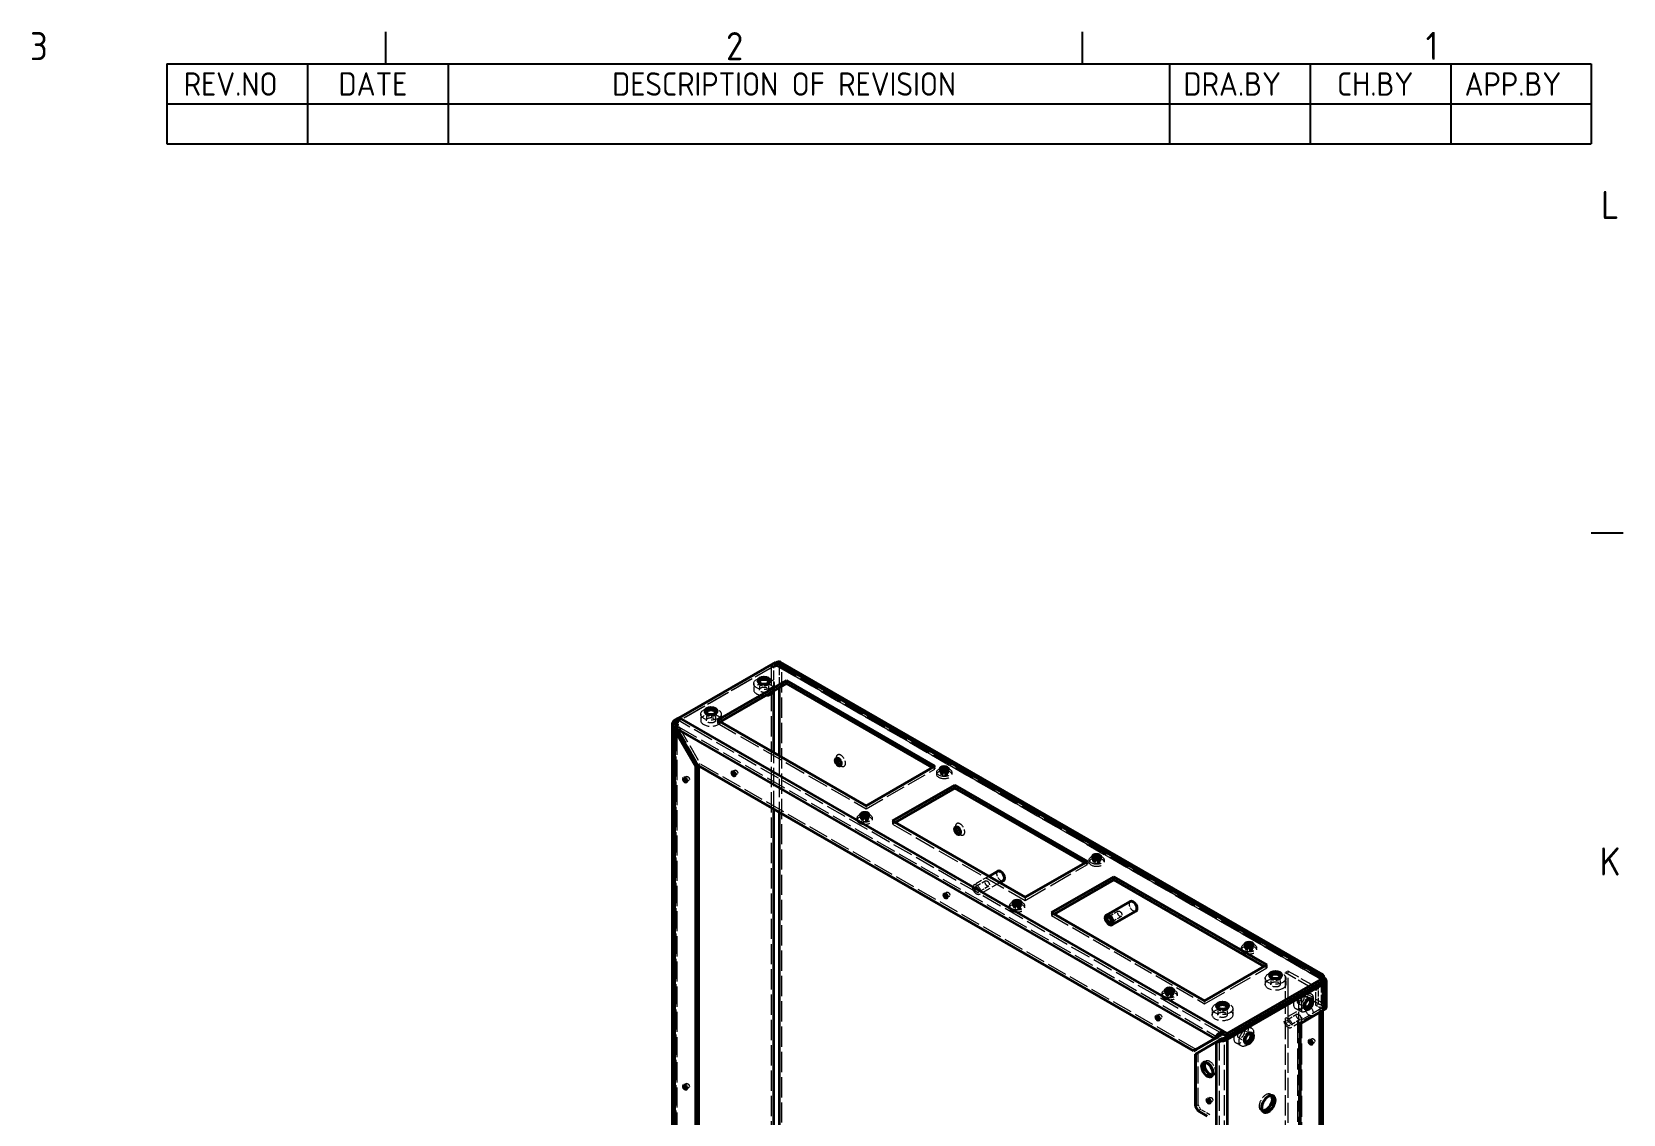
# Model space of a CAD drawing. Header units: millimetres. Extents: x 0 to 2378, y 0 to 1682.
# Drawn here: x 2005.2 to 2344.8, y 1417.8 to 1648.8 of the extents above; entities that cross this region are included whole.
import ezdxf

# ---------------------------------------------------------------- set-up
doc = ezdxf.new("R2010")
doc.units = ezdxf.units.MM
doc.header["$LTSCALE"] = 2
doc.linetypes.add('DASHED', pattern=[0.2067, 0.1654, -0.0413])
doc.layers.get('0').update_dxf_attribs({"color": 3, "lineweight": 25})
for name, color, linetype, lineweight in [('가려진 것(ISO)', 2, 'DASHED', 18), ('가려진 좁은 것(ISO)', 2, 'DASHED', 18), ('가시적인 것(ISO)', 3, 'Continuous', 40), ('가시적인 좁은 것(ISO)', 3, 'Continuous', 35), ('경계(ISO)', 7, 'Continuous', 25), ('기호(ISO)', 5, 'Continuous', 25)]:
    doc.layers.add(name, color=color, linetype=linetype, lineweight=lineweight)
doc.styles.add('ISO ProportionalPSTEK', font='isocp.shx')
doc.styles.add('문자 텍스트_PSTEK_POSCO', font='isocp.shx')

# ---------------------------------------------------------------- blocks, each defined once
blk = doc.blocks.new('경계 Default Border')
at = {"layer": '경계(ISO)'}
for p, q in [((1040.37, 821), (1040.37, 824.4)), ((1114.69, 821), (1114.69, 824.4)), ((1169, 770.92), (1172.4, 770.92))]:
    blk.add_line(p, q, dxfattribs=at)
at = {"layer": '경계(ISO)', "color": 2, "char_height": 3, "attachment_point": 7, "style": '문자 텍스트_PSTEK_POSCO'}
for s, insert in [('3', (1002.39, 821.37)), ('2', (1076.66, 821.37)), ('1', (1151.33, 821.4)), ('L', (1170.04, 804.43)), ('K', (1169.88, 734.36))]:
    blk.add_mtext(s, dxfattribs=dict(at, insert=insert))
blk = doc.blocks.new('리비전 내역')
at = {"layer": '기호(ISO)'}
for p, q in [((1017, 821), (1169, 821)), ((1017, 821), (1017, 816.72)), ((1032, 821), (1032, 816.72)), ((1047, 821), (1047, 816.72)), ((1124, 821), (1124, 816.72)), ((1139, 821), (1139, 816.72)), ((1154, 821), (1154, 816.72)), ((1169, 821), (1169, 816.72)), ((1017, 816.72), (1169, 816.72)), ((1017, 816.72), (1017, 812.44)), ((1032, 816.72), (1032, 812.44)), ((1047, 816.72), (1047, 812.44)), ((1124, 816.72), (1124, 812.44)), ((1139, 816.72), (1139, 812.44)), ((1154, 816.72), (1154, 812.44)), ((1169, 816.72), (1169, 812.44)), ((1017, 812.44), (1169, 812.44))]:
    blk.add_line(p, q, dxfattribs=at)
at = {"layer": '기호(ISO)', "color": 2, "char_height": 2.5, "attachment_point": 7, "style": 'ISO ProportionalPSTEK'}
for s, insert in [('REV.NO', (1018.79, 817.58)), ('DATE', (1035.31, 817.58)), ('DESCRIPTION OF REVISION', (1064.51, 817.58)), ('DRA.BY', (1125.48, 817.58)), ('CH.BY', (1141.86, 817.58)), ('APP.BY', (1155.48, 817.58))]:
    blk.add_mtext(s, dxfattribs=dict(at, insert=insert))

msp = doc.modelspace()

# ---------------------------------------------------------------- linework, layer by layer
at = {"layer": '가려진 것(ISO)', "ltscale": 14.126754}
for p, q in [((2163.548, 1513.374), (2142.9, 1501.484)), ((2163.948, 1513.607), (2143.3, 1501.716))]:
    msp.add_line(p, q, dxfattribs=at)
at = {"layer": '가려진 것(ISO)', "ltscale": 13.516503}
msp.add_line((2162.982, 1513.7), (2143.227, 1502.324), dxfattribs=at)
at = {"layer": '가려진 것(ISO)', "ltscale": 0.223049}
for p, q in [((2162.982, 1513.509), (2162.982, 1513.7)), ((2163.548, 1513.183), (2163.548, 1513.374)), ((2164.113, 1513.511), (2163.948, 1513.607))]:
    msp.add_line(p, q, dxfattribs=at)
at = {"layer": '가려진 것(ISO)', "ltscale": 0.761779}
for p, q in [((2163.548, 1513.374), (2162.982, 1513.7)), ((2163.548, 1513.183), (2162.982, 1513.509)), ((2163.948, 1513.607), (2163.948, 1514.261)), ((2164.113, 1513.511), (2164.113, 1514.165)), ((2164.679, 1513.183), (2165.245, 1513.509)), ((2151.527, 1501.868), (2151.527, 1501.214)), ((2143.3, 1500.411), (2142.735, 1500.085)), ((2147.826, 1492.573), (2147.26, 1492.247)), ((2155.241, 1491.203), (2154.676, 1490.877)), ((2197.913, 1492.095), (2197.913, 1491.441)), ((2198.993, 1490.79), (2198.993, 1491.444)), ((2200.793, 1490.79), (2200.793, 1491.444)), ((2144.918, 1489.872), (2144.352, 1489.546)), ((2145.408, 1489.02), (2144.843, 1488.694)), ((2155.732, 1490.351), (2155.167, 1490.025)), ((2182.023, 1481.017), (2182.023, 1481.671)), ((2183.205, 1483.626), (2183.205, 1482.971)), ((2183.823, 1481.017), (2183.823, 1481.671)), ((2188.862, 1480.368), (2188.862, 1479.714)), ((2230.44, 1471.735), (2230.44, 1471.081)), ((2231.52, 1472.059), (2231.52, 1472.713)), ((2233.32, 1472.059), (2233.32, 1472.713)), ((2200.496, 1465.143), (2199.93, 1464.817)), ((2200.987, 1464.29), (2200.421, 1463.965)), ((2217.146, 1464.08), (2217.146, 1463.426)), ((2214.549, 1462.286), (2214.549, 1462.94)), ((2216.349, 1462.286), (2216.349, 1462.94)), ((2222.803, 1460.823), (2222.803, 1460.169)), ((2264.047, 1453.328), (2264.047, 1453.982)), ((2265.847, 1453.328), (2265.847, 1453.982)), ((2268.765, 1449.665), (2268.765, 1449.011)), ((2273.291, 1448.348), (2272.725, 1448.023)), ((2279.796, 1446.894), (2279.796, 1447.548)), ((2280.362, 1446.566), (2280.928, 1446.891)), ((2247.076, 1443.555), (2247.076, 1444.209)), ((2248.876, 1443.555), (2248.876, 1444.209)), ((2275.554, 1443.775), (2276.119, 1444.101)), ((2279.23, 1444.277), (2279.796, 1444.602)), ((2255.472, 1442.01), (2255.472, 1441.356)), ((2279.23, 1441.006), (2279.796, 1441.332)), ((2245.751, 1439.082), (2245.185, 1438.756)), ((2246.242, 1438.23), (2245.676, 1437.904)), ((2275.836, 1437.097), (2275.271, 1437.423)), ((2278.419, 1433.907), (2277.854, 1433.582)), ((2254.057, 1430.935), (2253.492, 1430.61)), ((2278.91, 1433.055), (2278.345, 1432.729)), ((2255.755, 1429.116), (2255.189, 1428.79)), ((2144.918, 1424.305), (2144.352, 1423.979)), ((2145.408, 1423.452), (2144.843, 1423.127)), ((2257.451, 1426.17), (2256.886, 1425.844)), ((2253.492, 1419.463), (2254.057, 1419.789)), ((2256.64, 1421.366), (2256.075, 1421.04)), ((2257.131, 1420.513), (2256.566, 1420.188)), ((2269.523, 1422.027), (2270.089, 1421.702)), ((2254.623, 1418.809), (2254.057, 1418.483)), ((2267.527, 1418.561), (2268.092, 1418.235))]:
    msp.add_line(p, q, dxfattribs=at)
at = {"layer": '가려진 것(ISO)', "ltscale": 13.191421}
msp.add_line((2164.513, 1513.55), (2280.195, 1446.933), dxfattribs=at)
at = {"layer": '가려진 것(ISO)', "ltscale": 1.523657}
for p, q in [((2159.226, 1509.684), (2159.226, 1508.375)), ((2163.626, 1509.684), (2163.626, 1508.375)), ((2147.913, 1503.168), (2147.913, 1501.86)), ((2152.313, 1503.168), (2152.313, 1501.86)), ((2279.796, 1446.894), (2280.928, 1446.242)), ((2268.404, 1446.812), (2268.404, 1445.504)), ((2272.804, 1446.812), (2272.804, 1445.504)), ((2257.09, 1440.297), (2257.09, 1438.989)), ((2261.49, 1440.297), (2261.49, 1438.989)), ((2276.011, 1439.682), (2274.88, 1440.333)), ((2263.283, 1432.352), (2262.152, 1433.004))]:
    msp.add_line(p, q, dxfattribs=at)
at = {"layer": '가려진 것(ISO)', "ltscale": 0.380839}
for p, q in [((2160.126, 1510.011), (2160.126, 1510.338)), ((2162.726, 1510.011), (2162.726, 1510.338)), ((2148.813, 1503.495), (2148.813, 1503.822)), ((2151.413, 1503.495), (2151.413, 1503.822)), ((2269.304, 1447.14), (2269.304, 1447.467)), ((2271.904, 1447.14), (2271.904, 1447.467)), ((2280.362, 1444.277), (2280.645, 1444.114)), ((2257.99, 1440.624), (2257.99, 1440.951)), ((2260.59, 1440.624), (2260.59, 1440.951)), ((2276.743, 1440.299), (2277.026, 1440.136)), ((2278.041, 1442.552), (2278.324, 1442.389)), ((2265.313, 1435.223), (2265.596, 1435.06)), ((2264.015, 1432.969), (2264.298, 1432.807))]:
    msp.add_line(p, q, dxfattribs=at)
at = {"layer": '가려진 것(ISO)', "ltscale": 1.904597}
for p, q in [((2160.443, 1510.011), (2160.443, 1508.375)), ((2162.41, 1510.011), (2162.41, 1508.375)), ((2149.129, 1503.495), (2149.129, 1501.86)), ((2151.096, 1503.495), (2151.096, 1501.86)), ((2269.62, 1447.14), (2269.62, 1445.504)), ((2271.587, 1447.14), (2271.587, 1445.504)), ((2258.307, 1440.624), (2258.307, 1438.989)), ((2260.273, 1440.624), (2260.273, 1438.989)), ((2276.901, 1440.573), (2275.487, 1441.388)), ((2277.883, 1442.278), (2276.469, 1443.092)), ((2264.173, 1433.244), (2262.759, 1434.058)), ((2265.155, 1434.948), (2263.741, 1435.763))]:
    msp.add_line(p, q, dxfattribs=at)
at = {"layer": '가려진 것(ISO)', "ltscale": 0.764731}
for p, q in [((2152.095, 1501.541), (2151.527, 1501.214)), ((2197.913, 1491.441), (2197.345, 1491.768)), ((2189.43, 1480.041), (2188.862, 1479.714)), ((2230.44, 1471.081), (2229.872, 1471.408)), ((2223.371, 1460.496), (2222.803, 1460.169)), ((2268.765, 1449.011), (2268.197, 1449.338))]:
    msp.add_line(p, q, dxfattribs=at)
at = {"layer": '가려진 것(ISO)', "ltscale": 13.546203}
for p, q in [((2151.527, 1501.214), (2183.205, 1482.971)), ((2275.554, 1407.149), (2275.554, 1443.775)), ((2276.119, 1444.101), (2276.119, 1407.475)), ((2275.271, 1437.423), (2275.271, 1400.797))]:
    msp.add_line(p, q, dxfattribs=at)
at = {"layer": '가려진 것(ISO)', "ltscale": 13.062409}
msp.add_line((2142.666, 1284.644), (2142.666, 1500.967), dxfattribs=at)
at = {"layer": '가려진 것(ISO)', "ltscale": 0.222007}
msp.add_line((2142.9, 1500.179), (2142.735, 1500.084), dxfattribs=at)
at = {"layer": '가려진 것(ISO)', "ltscale": 10.946984}
for p, q in [((2142.9, 1500.179), (2147.426, 1492.34)), ((2143.3, 1500.411), (2147.826, 1492.573)), ((2258.583, 1433.562), (2254.057, 1430.935))]:
    msp.add_line(p, q, dxfattribs=at)
at = {"layer": '가려진 것(ISO)', "ltscale": 0.220962}
msp.add_line((2147.426, 1492.34), (2147.262, 1492.246), dxfattribs=at)
at = {"layer": '가려진 것(ISO)', "ltscale": 0.220108}
msp.add_line((2147.426, 1492.34), (2147.426, 1492.151), dxfattribs=at)
at = {"layer": '가려진 것(ISO)', "ltscale": 12.930112}
msp.add_line((2253.657, 1431.628), (2147.826, 1492.573), dxfattribs=at)
at = {"layer": '가려진 것(ISO)', "ltscale": 0.285604}
for p, q in [((2177.029, 1493.838), (2176.817, 1493.716)), ((2177.927, 1492.278), (2177.715, 1492.156)), ((2202.485, 1479.179), (2202.272, 1479.057)), ((2203.383, 1477.619), (2203.171, 1477.497))]:
    msp.add_line(p, q, dxfattribs=at)
at = {"layer": '가려진 것(ISO)', "ltscale": 0.673312}
for p, q in [((2176.841, 1493.424), (2176.841, 1493.832)), ((2177.475, 1492.324), (2177.828, 1492.119)), ((2202.297, 1478.765), (2202.297, 1479.173)), ((2202.931, 1477.665), (2203.283, 1477.46))]:
    msp.add_line(p, q, dxfattribs=at)
at = {"layer": '가려진 것(ISO)', "ltscale": 12.578616}
msp.add_line((2183.205, 1482.971), (2197.913, 1491.441), dxfattribs=at)
at = {"layer": '가려진 것(ISO)', "ltscale": 0.571309}
for p, q in [((2198.293, 1490.79), (2198.293, 1490.299)), ((2199.245, 1490.79), (2199.245, 1490.299)), ((2200.541, 1490.79), (2200.541, 1490.299)), ((2201.493, 1490.79), (2201.493, 1490.299)), ((2181.323, 1481.017), (2181.323, 1480.526)), ((2182.274, 1481.017), (2182.274, 1480.526)), ((2183.571, 1481.017), (2183.571, 1480.526)), ((2184.523, 1481.017), (2184.523, 1480.526)), ((2230.82, 1472.059), (2230.82, 1471.568)), ((2231.772, 1472.059), (2231.772, 1471.568)), ((2233.068, 1472.059), (2233.068, 1471.568)), ((2234.02, 1472.059), (2234.02, 1471.568)), ((2213.849, 1462.286), (2213.849, 1461.795)), ((2214.801, 1462.286), (2214.801, 1461.795)), ((2216.098, 1462.286), (2216.098, 1461.795)), ((2217.049, 1462.286), (2217.049, 1461.795)), ((2263.347, 1453.328), (2263.347, 1452.837)), ((2264.299, 1453.328), (2264.299, 1452.837)), ((2265.595, 1453.328), (2265.595, 1452.837)), ((2266.547, 1453.328), (2266.547, 1452.837)), ((2246.376, 1443.555), (2246.376, 1443.064)), ((2247.328, 1443.555), (2247.328, 1443.064)), ((2248.625, 1443.555), (2248.625, 1443.064)), ((2249.576, 1443.555), (2249.576, 1443.064))]:
    msp.add_line(p, q, dxfattribs=at)
at = {"layer": '가려진 것(ISO)', "ltscale": 13.822656}
msp.add_line((2188.862, 1479.714), (2217.146, 1463.426), dxfattribs=at)
at = {"layer": '가려진 것(ISO)', "ltscale": 15.158845}
for p, q in [((2217.146, 1463.426), (2230.44, 1471.081)), ((2255.472, 1441.356), (2268.765, 1449.011))]:
    msp.add_line(p, q, dxfattribs=at)
at = {"layer": '가려진 것(ISO)', "ltscale": 4.237003}
msp.add_line((2209.38, 1468.553), (2206.234, 1466.741), dxfattribs=at)
at = {"layer": '가려진 것(ISO)', "ltscale": 3.047415}
for p, q in [((2208.762, 1467.583), (2206.499, 1466.28)), ((2209.409, 1466.46), (2207.146, 1465.157)), ((2237.046, 1461.106), (2234.783, 1459.803)), ((2237.693, 1459.982), (2235.431, 1458.679)), ((2275.23, 1439.117), (2272.967, 1437.814)), ((2275.877, 1437.994), (2273.614, 1436.691))]:
    msp.add_line(p, q, dxfattribs=at)
at = {"layer": '가려진 것(ISO)', "ltscale": 5.835495}
msp.add_line((2211.744, 1467.191), (2207.412, 1464.696), dxfattribs=at)
at = {"layer": '가려진 것(ISO)', "ltscale": 12.417352}
msp.add_line((2222.803, 1460.169), (2255.472, 1441.356), dxfattribs=at)
at = {"layer": '가려진 것(ISO)', "ltscale": 7.605402}
for p, q in [((2272.725, 1448.023), (2278.372, 1444.771)), ((2273.291, 1448.348), (2278.938, 1445.097))]:
    msp.add_line(p, q, dxfattribs=at)
at = {"layer": '가려진 것(ISO)', "ltscale": 7.576045}
msp.add_line((2272.725, 1441.519), (2272.725, 1448.023), dxfattribs=at)
at = {"layer": '가려진 것(ISO)', "ltscale": 12.909633}
msp.add_line((2273.291, 1282.55), (2273.291, 1448.348), dxfattribs=at)
at = {"layer": '가려진 것(ISO)', "ltscale": 5.71399}
msp.add_line((2279.796, 1441.332), (2275.554, 1443.775), dxfattribs=at)
at = {"layer": '가려진 것(ISO)', "ltscale": 6.475868}
for p, q in [((2280.928, 1441.332), (2276.119, 1444.101)), ((2280.596, 1446.24), (2280.596, 1440.681))]:
    msp.add_line(p, q, dxfattribs=at)
at = {"layer": '가려진 것(ISO)', "ltscale": 0.142709}
for p, q in [((2277.182, 1444.085), (2277.076, 1444.146)), ((2264.454, 1436.756), (2264.348, 1436.817))]:
    msp.add_line(p, q, dxfattribs=at)
at = {"layer": '가려진 것(ISO)', "ltscale": 1.377896}
for p, q in [((2278.207, 1443.495), (2277.184, 1444.084)), ((2265.479, 1436.165), (2264.456, 1436.755))]:
    msp.add_line(p, q, dxfattribs=at)
at = {"layer": '가려진 것(ISO)', "ltscale": 1.153051}
for p, q in [((2278.374, 1444.77), (2279.23, 1444.277)), ((2278.94, 1445.095), (2279.796, 1444.602))]:
    msp.add_line(p, q, dxfattribs=at)
at = {"layer": '가려진 것(ISO)', "ltscale": 3.809293}
for p, q in [((2279.23, 1441.006), (2279.23, 1444.277)), ((2279.796, 1441.332), (2279.796, 1444.602)), ((2280.569, 1444.07), (2280.569, 1440.8)), ((2280.645, 1444.114), (2280.645, 1440.843))]:
    msp.add_line(p, q, dxfattribs=at)
at = {"layer": '가려진 것(ISO)', "ltscale": 0.101972}
for p, q in [((2280.569, 1444.07), (2280.645, 1444.114)), ((2280.569, 1440.8), (2280.645, 1440.843))]:
    msp.add_line(p, q, dxfattribs=at)
at = {"layer": '가려진 것(ISO)', "ltscale": 6.094929}
for p, q in [((2277.227, 1440.881), (2272.702, 1438.275)), ((2278.405, 1438.836), (2273.88, 1436.23))]:
    msp.add_line(p, q, dxfattribs=at)
at = {"layer": '가려진 것(ISO)', "ltscale": 13.092088}
msp.add_line((2272.725, 1282.224), (2272.725, 1441.516), dxfattribs=at)
at = {"layer": '가려진 것(ISO)', "ltscale": 6.856808}
msp.add_line((2280.362, 1440.355), (2275.271, 1437.423), dxfattribs=at)
at = {"layer": '가려진 것(ISO)', "ltscale": 1.142718}
for p, q in [((2280.079, 1440.518), (2279.23, 1441.006)), ((2280.645, 1440.843), (2279.796, 1441.332))]:
    msp.add_line(p, q, dxfattribs=at)
at = {"layer": '가려진 것(ISO)', "ltscale": 0.659706}
msp.add_line((2280.569, 1440.8), (2280.079, 1440.518), dxfattribs=at)
at = {"layer": '가려진 것(ISO)', "ltscale": 1.138307}
for p, q in [((2280.079, 1440.518), (2280.079, 1439.54)), ((2280.645, 1440.843), (2280.645, 1439.866))]:
    msp.add_line(p, q, dxfattribs=at)
at = {"layer": '가려진 것(ISO)', "ltscale": 10.993642}
msp.add_line((2254.057, 1419.789), (2254.057, 1430.935), dxfattribs=at)
at = {"layer": '가려진 것(ISO)', "ltscale": 1.077359}
msp.add_line((2254.057, 1419.789), (2254.623, 1418.809), dxfattribs=at)
at = {"layer": '가려진 것(ISO)', "ltscale": 2.666475}
msp.add_line((2256.603, 1417.669), (2254.623, 1418.809), dxfattribs=at)
at = {"layer": '가려진 것(ISO)', "ltscale": 2.393412}
msp.add_ellipse((2164.113, 1512.857), major_axis=(-1.6, 0), ratio=0.5758617, start_param=3.9269908, end_param=5.4977871, dxfattribs=at)
at = {"layer": '가려진 것(ISO)', "ltscale": 1.196656}
for centre, major_axis, ratio, start_param, end_param in [((2164.113, 1512.857), (-0.8, 0), 0.5758617, 3.9269908, 5.4977871), ((2164.113, 1512.857), (0.399, 0.693), 0.5780931, 5.4958534, 7.0666498), ((2279.796, 1446.24), (0.399, 0.693), 0.5780931, 5.4958534, 7.0666498), ((2279.796, 1440.681), (1.6, 0), 0.5758617, 0, 0.7853982)]:
    msp.add_ellipse(centre, major_axis=major_axis, ratio=ratio, start_param=start_param, end_param=end_param, dxfattribs=at)
at = {"layer": '가려진 것(ISO)', "ltscale": 1.199603}
msp.add_ellipse((2164.113, 1512.857), major_axis=(0.798, 1.387), ratio=0.5780931, start_param=5.4958534, end_param=6.2831853, dxfattribs=at)
at = {"layer": '가려진 것(ISO)', "ltscale": 13.432844}
msp.add_ellipse((2161.426, 1508.375), major_axis=(2.2, 0), ratio=0.5758617, start_param=6.1152263, end_param=11.1635332, dxfattribs=at)
at = {"layer": '가려진 것(ISO)', "ltscale": 11.145789}
for centre, major_axis, ratio in [((2161.426, 1509.684), (-2.2, 0), 0.5758617), ((2150.113, 1503.168), (-2.2, 0), 0.5758617), ((2270.604, 1446.812), (-2.2, 0), 0.5758617), ((2270.604, 1445.504), (-2.2, 0), 0.5758617), ((2277.109, 1441.588), (-1.098, -1.906), 0.5780931), ((2259.29, 1440.297), (-2.2, 0), 0.5758617), ((2259.29, 1438.989), (-2.2, 0), 0.5758617), ((2264.381, 1434.259), (-1.098, -1.906), 0.5780931)]:
    msp.add_ellipse(centre, major_axis=major_axis, ratio=ratio, dxfattribs=at)
at = {"layer": '가려진 것(ISO)', "ltscale": 4.434569}
for centre in [(2161.426, 1510.011), (2150.113, 1503.495), (2270.604, 1447.14), (2259.29, 1440.624)]:
    msp.add_ellipse(centre, major_axis=(1.3, 0), ratio=0.5758617, start_param=2.9214033, end_param=6.5033746, dxfattribs=at)
at = {"layer": '가려진 것(ISO)', "ltscale": 5.88435}
for centre, major_axis, ratio in [((2161.426, 1508.375), (-0.983, 0), 0.5758617), ((2150.113, 1501.86), (-0.983, 0), 0.5758617), ((2270.604, 1445.504), (-0.983, 0), 0.5758617), ((2275.978, 1442.24), (-0.491, -0.852), 0.5780931), ((2259.29, 1438.989), (-0.983, 0), 0.5758617), ((2263.25, 1434.91), (-0.491, -0.852), 0.5780931)]:
    msp.add_ellipse(centre, major_axis=major_axis, ratio=ratio, dxfattribs=at)
at = {"layer": '가려진 것(ISO)', "ltscale": 2.255286}
for centre in [(2161.426, 1510.011), (2150.113, 1503.495), (2270.604, 1447.14), (2259.29, 1440.624)]:
    msp.add_ellipse(centre, major_axis=(0.983, 0), ratio=0.5758617, start_param=3.5082826, end_param=5.9164954, dxfattribs=at)
at = {"layer": '가려진 것(ISO)', "ltscale": 1.455164}
for centre in [(2143.466, 1500.505), (2143.866, 1500.737)]:
    msp.add_ellipse(centre, major_axis=(-0.566, 0.979), ratio=0.5769785, start_param=6.2822185, end_param=7.8530148, dxfattribs=at)
at = {"layer": '가려진 것(ISO)', "ltscale": 10.895977}
msp.add_ellipse((2150.113, 1501.86), major_axis=(2.2, 0), ratio=0.5758617, start_param=6.1152263, end_param=12.2575858, dxfattribs=at)
at = {"layer": '가려진 것(ISO)', "ltscale": 6.818691}
for centre in [(2177.831, 1493.262), (2203.287, 1478.603)]:
    msp.add_ellipse(centre, major_axis=(0.699, -1.213), ratio=0.5780931, start_param=5.2968474, end_param=10.4111158, dxfattribs=at)
at = {"layer": '가려진 것(ISO)', "ltscale": 2.942724}
for centre in [(2155.487, 1490.777), (2145.163, 1489.446), (2200.742, 1464.716), (2245.996, 1438.656), (2278.665, 1433.481), (2145.163, 1423.879), (2256.886, 1420.939)]:
    msp.add_ellipse(centre, major_axis=(-0.245, 0.426), ratio=0.5780931, dxfattribs=at)
at = {"layer": '가려진 것(ISO)', "ltscale": 3.099685}
for centre in [(2177.478, 1493.058), (2202.934, 1478.399)]:
    msp.add_ellipse(centre, major_axis=(-0.449, 0.78), ratio=0.5780931, start_param=2.9041191, end_param=6.5206588, dxfattribs=at)
at = {"layer": '가려진 것(ISO)', "ltscale": 12.159042}
for centre in [(2199.893, 1490.79), (2199.893, 1490.299), (2182.923, 1481.017), (2182.923, 1480.526), (2232.42, 1472.059), (2232.42, 1471.568), (2215.449, 1462.286), (2215.449, 1461.795), (2264.947, 1453.328), (2264.947, 1452.837), (2247.976, 1443.555), (2247.976, 1443.064)]:
    msp.add_ellipse(centre, major_axis=(-1.6, 0), ratio=0.5758617, dxfattribs=at)
at = {"layer": '가려진 것(ISO)', "ltscale": 3.863091}
for centre in [(2199.893, 1490.79), (2182.923, 1481.017), (2232.42, 1472.059), (2215.449, 1462.286), (2264.947, 1453.328), (2247.976, 1443.555)]:
    msp.add_ellipse(centre, major_axis=(-0.9, 0), ratio=0.5758617, start_param=5.6003761, end_param=10.1075872, dxfattribs=at)
at = {"layer": '가려진 것(ISO)', "ltscale": 2.752118}
for centre in [(2199.893, 1490.79), (2182.923, 1481.017), (2232.42, 1472.059), (2215.449, 1462.286), (2264.947, 1453.328), (2247.976, 1443.555)]:
    msp.add_ellipse(centre, major_axis=(0.648, 0), ratio=0.5758617, start_param=2.4838816, end_param=6.9408963, dxfattribs=at)
at = {"layer": '가려진 것(ISO)', "ltscale": 3.879783}
for centre, major_axis, ratio in [((2199.893, 1490.299), (-0.648, 0), 0.5758617), ((2182.923, 1480.526), (-0.648, 0), 0.5758617), ((2232.42, 1471.568), (-0.648, 0), 0.5758617), ((2209.085, 1467.021), (-0.324, 0.562), 0.5780931), ((2206.823, 1465.718), (-0.324, 0.562), 0.5780931), ((2215.449, 1461.795), (-0.648, 0), 0.5758617), ((2237.37, 1460.544), (-0.324, 0.562), 0.5780931), ((2264.947, 1452.837), (-0.648, 0), 0.5758617), ((2247.976, 1443.064), (-0.648, 0), 0.5758617), ((2273.291, 1437.253), (-0.324, 0.562), 0.5780931), ((2275.554, 1438.556), (-0.324, 0.562), 0.5780931)]:
    msp.add_ellipse(centre, major_axis=major_axis, ratio=ratio, dxfattribs=at)
at = {"layer": '가려진 것(ISO)', "ltscale": 3.530331}
for centre in [(2211.914, 1468.65), (2240.198, 1462.173)]:
    msp.add_ellipse(centre, major_axis=(0.589, -1.023), ratio=0.5780931, start_param=3.1415927, end_param=6.2831853, dxfattribs=at)
at = {"layer": '가려진 것(ISO)', "ltscale": 7.060761}
for centre in [(2206.823, 1465.718), (2277.816, 1439.859), (2273.291, 1437.253)]:
    msp.add_ellipse(centre, major_axis=(-0.589, 1.023), ratio=0.5780931, dxfattribs=at)
at = {"layer": '가려진 것(ISO)', "ltscale": 0.005793}
msp.add_ellipse((2279.796, 1446.24), major_axis=(-0.798, -1.387), ratio=0.5780931, start_param=2.3542608, end_param=2.3581282, dxfattribs=at)
at = {"layer": '가려진 것(ISO)', "ltscale": 11.14255}
for centre in [(2275.978, 1442.24), (2263.25, 1434.91)]:
    msp.add_ellipse(centre, major_axis=(-1.098, -1.906), ratio=0.5780931, start_param=4.8024337, end_param=11.0837926, dxfattribs=at)
at = {"layer": '가려진 것(ISO)', "ltscale": 1.129564}
msp.add_ellipse((2279.796, 1446.24), major_axis=(0.8, 0), ratio=0.5758617, start_param=5.5858487, end_param=7.0685835, dxfattribs=at)
at = {"layer": '가려진 것(ISO)', "ltscale": 0.398819}
msp.add_ellipse((2279.796, 1443.951), major_axis=(0.8, 0), ratio=0.5758617, start_param=0.2617994, end_param=0.7853982, dxfattribs=at)
at = {"layer": '가려진 것(ISO)', "ltscale": 4.431366}
for centre in [(2277.392, 1441.426), (2264.664, 1434.096)]:
    msp.add_ellipse(centre, major_axis=(-0.649, -1.127), ratio=0.5780931, start_param=2.9226969, end_param=6.502081, dxfattribs=at)
at = {"layer": '가려진 것(ISO)', "ltscale": 2.244374}
for centre in [(2277.392, 1441.426), (2264.664, 1434.096)]:
    msp.add_ellipse(centre, major_axis=(-0.491, -0.852), ratio=0.5780931, start_param=3.5141084, end_param=5.9106696, dxfattribs=at)
at = {"layer": '가려진 것(ISO)', "ltscale": 0.797737}
msp.add_ellipse((2279.796, 1440.681), major_axis=(0.8, 0), ratio=0.5758617, start_param=5.4977871, end_param=6.5449847, dxfattribs=at)
at = {"layer": '가려진 것(ISO)', "ltscale": 6.182315}
msp.add_ellipse((2256.603, 1427.643), major_axis=(0.848, -1.473), ratio=0.5780931, start_param=5.9446408, end_param=9.7633224, dxfattribs=at)
at = {"layer": '가려진 것(ISO)', "ltscale": 7.073884}
msp.add_ellipse((2268.525, 1420.294), major_axis=(0.998, 1.733), ratio=0.5780931, start_param=5.9969973, end_param=9.710966, dxfattribs=at)
at = {"layer": '가려진 좁은 것(ISO)', "ltscale": 13.062409}
for p, q in [((2162.982, 1513.509), (2162.982, 1297.186)), ((2165.245, 1297.186), (2165.245, 1513.509)), ((2259.714, 1217.701), (2259.714, 1434.024))]:
    msp.add_line(p, q, dxfattribs=at)
at = {"layer": '가려진 좁은 것(ISO)', "ltscale": 5.991155}
msp.add_line((2163.548, 1508.04), (2163.548, 1513.183), dxfattribs=at)
at = {"layer": '가려진 좁은 것(ISO)', "ltscale": 13.191421}
for p, q in [((2164.113, 1513.511), (2279.796, 1446.894)), ((2280.362, 1446.566), (2164.679, 1513.183)), ((2165.245, 1513.509), (2280.928, 1446.891))]:
    msp.add_line(p, q, dxfattribs=at)
at = {"layer": '가려진 좁은 것(ISO)', "ltscale": 5.11979}
msp.add_line((2164.679, 1513.183), (2164.679, 1508.788), dxfattribs=at)
at = {"layer": '가려진 좁은 것(ISO)', "ltscale": 2.279654}
msp.add_line((2142.335, 1499.853), (2142.335, 1501.81), dxfattribs=at)
at = {"layer": '가려진 좁은 것(ISO)', "ltscale": 0.25222}
msp.add_line((2142.713, 1501.592), (2142.9, 1501.484), dxfattribs=at)
at = {"layer": '가려진 좁은 것(ISO)', "ltscale": 1.520716}
msp.add_line((2142.9, 1501.484), (2142.9, 1500.179), dxfattribs=at)
at = {"layer": '가려진 좁은 것(ISO)', "ltscale": 0.761779}
for p, q in [((2143.3, 1501.716), (2143.3, 1502.37)), ((2280.928, 1446.242), (2280.928, 1445.588))]:
    msp.add_line(p, q, dxfattribs=at)
at = {"layer": '가려진 좁은 것(ISO)', "ltscale": 13.229207}
msp.add_line((2259.314, 1434.908), (2143.3, 1501.716), dxfattribs=at)
at = {"layer": '가려진 좁은 것(ISO)', "ltscale": 13.006557}
for p, q in [((2142.9, 1284.781), (2142.9, 1500.179)), ((2258.583, 1433.562), (2258.583, 1218.164))]:
    msp.add_line(p, q, dxfattribs=at)
at = {"layer": '가려진 좁은 것(ISO)', "ltscale": 13.100196}
msp.add_line((2143.3, 1500.411), (2258.183, 1434.254), dxfattribs=at)
at = {"layer": '가려진 좁은 것(ISO)', "ltscale": 11.912395}
for p, q in [((2163.548, 1482.867), (2163.548, 1494.946)), ((2164.679, 1494.294), (2164.679, 1482.216))]:
    msp.add_line(p, q, dxfattribs=at)
at = {"layer": '가려진 좁은 것(ISO)', "ltscale": 0.755897}
msp.add_line((2280.362, 1445.917), (2280.362, 1446.566), dxfattribs=at)
at = {"layer": '가려진 좁은 것(ISO)', "ltscale": 6.475868}
msp.add_line((2280.362, 1445.914), (2280.362, 1440.355), dxfattribs=at)
at = {"layer": '가시적인 것(ISO)'}
for p, q in [((2143.3, 1502.37), (2163.948, 1514.261)), ((2163.948, 1514.261), (2164.113, 1514.165)), ((2164.912, 1514.244), (2280.595, 1447.626)), ((2151.527, 1501.868), (2166.235, 1510.338)), ((2166.235, 1509.684), (2152.095, 1501.541)), ((2166.235, 1510.338), (2197.913, 1492.095)), ((2166.235, 1510.338), (2166.235, 1509.684)), ((2197.345, 1491.768), (2166.235, 1509.684)), ((2143.227, 1502.324), (2142.335, 1501.81)), ((2183.205, 1483.626), (2151.527, 1501.868)), ((2141.866, 1284.644), (2141.866, 1500.967)), ((2142.735, 1500.084), (2142.335, 1499.853)), ((2142.335, 1499.853), (2146.86, 1492.015)), ((2147.26, 1492.247), (2142.735, 1500.085)), ((2147.262, 1492.246), (2146.86, 1492.015)), ((2146.86, 1492.015), (2146.86, 1287.081)), ((2253.092, 1431.302), (2147.26, 1492.247)), ((2147.426, 1492.151), (2147.426, 1287.407)), ((2197.913, 1492.095), (2183.205, 1483.626)), ((2188.862, 1480.368), (2202.156, 1488.023)), ((2202.156, 1488.023), (2202.156, 1487.369)), ((2202.156, 1488.023), (2230.44, 1471.735)), ((2202.156, 1487.369), (2189.43, 1480.041)), ((2229.872, 1471.408), (2202.156, 1487.369)), ((2217.146, 1464.08), (2188.862, 1480.368)), ((2230.44, 1471.735), (2217.146, 1464.08)), ((2211.325, 1469.673), (2209.38, 1468.553)), ((2212.503, 1467.628), (2211.744, 1467.191)), ((2222.803, 1460.823), (2236.097, 1468.478)), ((2236.097, 1467.824), (2223.371, 1460.496)), ((2236.097, 1468.478), (2268.765, 1449.665)), ((2236.097, 1468.478), (2236.097, 1467.824)), ((2268.197, 1449.338), (2236.097, 1467.824)), ((2255.472, 1442.01), (2222.803, 1460.823)), ((2239.609, 1463.196), (2234.518, 1460.264)), ((2240.787, 1461.15), (2235.696, 1458.219)), ((2268.765, 1449.665), (2255.472, 1442.01)), ((2280.928, 1446.896), (2260.28, 1435.006)), ((2280.928, 1446.896), (2279.796, 1447.548)), ((2280.928, 1446.242), (2280.928, 1446.896)), ((2259.714, 1434.024), (2280.362, 1445.914)), ((2260.28, 1434.352), (2280.928, 1446.242)), ((2260.28, 1433.698), (2280.928, 1445.588)), ((2277.184, 1444.084), (2277.182, 1444.085)), ((2278.372, 1444.771), (2278.374, 1444.77)), ((2278.938, 1445.097), (2278.94, 1445.095)), ((2281.396, 1446.24), (2281.396, 1440.681)), ((2272.725, 1441.516), (2272.725, 1441.519)), ((2264.456, 1436.755), (2264.454, 1436.756)), ((2275.836, 1437.097), (2280.928, 1440.029)), ((2275.836, 1400.471), (2275.836, 1437.097)), ((2280.079, 1439.54), (2280.079, 1403.566)), ((2280.645, 1439.866), (2280.645, 1404.217)), ((2257.617, 1433.929), (2253.092, 1431.302)), ((2253.657, 1431.628), (2258.183, 1434.254)), ((2258.183, 1434.254), (2257.617, 1433.929)), ((2258.583, 1433.562), (2258.017, 1433.236)), ((2259.314, 1435.562), (2260.28, 1435.006)), ((2260.28, 1434.352), (2259.314, 1434.908)), ((2260.28, 1435.006), (2260.28, 1434.352)), ((2253.092, 1431.302), (2253.657, 1431.628)), ((2253.492, 1430.61), (2258.017, 1433.236)), ((2253.492, 1419.463), (2253.492, 1430.61)), ((2254.057, 1418.483), (2253.492, 1419.463)), ((2254.057, 1418.483), (2256.037, 1417.343))]:
    msp.add_line(p, q, dxfattribs=at)
for centre, major_axis, ratio, start_param, end_param in [((2164.113, 1512.857), (0.798, 1.387), 0.5780931, 0, 0.7834645), ((2161.426, 1510.011), (-1.3, 0), 0.5758617, 3.361782, 6.062996), ((2161.426, 1510.011), (-0.983, 0), 0.5758617, 2.7749027, 6.6498752), ((2161.426, 1508.375), (2.2, 0), 0.5758617, 4.8803479, 6.1152263), ((2150.113, 1503.495), (-1.3, 0), 0.5758617, 3.361782, 6.062996), ((2150.113, 1503.495), (-0.983, 0), 0.5758617, 2.7749027, 6.6498752), ((2150.113, 1501.86), (2.2, 0), 0.5758617, 5.9744005, 6.1152263), ((2177.478, 1493.058), (0.449, -0.78), 0.5780931, 3.3790662, 6.0457118), ((2177.831, 1493.262), (0.699, -1.213), 0.5780931, 4.1279305, 5.2968474), ((2199.893, 1490.79), (-0.9, 0), 0.5758617, 3.8244019, 5.6003761), ((2199.893, 1490.79), (0.648, 0), 0.5758617, 0.657711, 2.4838816), ((2182.923, 1481.017), (-0.9, 0), 0.5758617, 3.8244019, 5.6003761), ((2182.923, 1481.017), (0.648, 0), 0.5758617, 0.657711, 2.4838816), ((2202.934, 1478.399), (0.449, -0.78), 0.5780931, 3.3790662, 6.0457118), ((2203.287, 1478.603), (0.699, -1.213), 0.5780931, 4.1279305, 5.2968474), ((2232.42, 1472.059), (-0.9, 0), 0.5758617, 3.8244019, 5.6003761), ((2232.42, 1472.059), (0.648, 0), 0.5758617, 0.657711, 2.4838816), ((2211.914, 1468.65), (-0.589, 1.023), 0.5780931, 3.1415927, 6.2831853), ((2215.449, 1462.286), (-0.9, 0), 0.5758617, 3.8244019, 5.6003761), ((2215.449, 1462.286), (0.648, 0), 0.5758617, 0.657711, 2.4838816), ((2240.198, 1462.173), (-0.589, 1.023), 0.5780931, 3.1415927, 6.2831853), ((2264.947, 1453.328), (-0.9, 0), 0.5758617, 3.8244019, 5.6003761), ((2264.947, 1453.328), (0.648, 0), 0.5758617, 0.657711, 2.4838816), ((2270.604, 1447.14), (-1.3, 0), 0.5758617, 3.361782, 6.062996), ((2270.604, 1447.14), (-0.983, 0), 0.5758617, 2.7749027, 6.6498752), ((2279.796, 1446.24), (0.798, 1.387), 0.5780931, 5.4997209, 7.0666498), ((2279.796, 1446.24), (1.6, 0), 0.5758617, 5.4977871, 7.0685835), ((2247.976, 1443.555), (-0.9, 0), 0.5758617, 3.8244019, 5.6003761), ((2247.976, 1443.555), (0.648, 0), 0.5758617, 0.657711, 2.4838816), ((2279.796, 1446.24), (0.8, 0), 0.5758617, 5.4977871, 5.5858487), ((2259.29, 1440.624), (-1.3, 0), 0.5758617, 3.361782, 6.062996), ((2259.29, 1440.624), (-0.983, 0), 0.5758617, 2.7749027, 6.6498752), ((2275.978, 1442.24), (-1.098, -1.906), 0.5780931, 4.8006073, 4.8024337), ((2277.392, 1441.426), (0.491, 0.852), 0.5780931, 2.7690769, 6.655701), ((2277.392, 1441.426), (0.649, 1.127), 0.5780931, 3.3604884, 6.0642896), ((2279.796, 1440.681), (1.6, 0), 0.5758617, 5.4977871, 6.2831853), ((2258.749, 1434.58), (0.8, 0.462), 0.0016725, 0.7844313, 2.3552276), ((2259.149, 1433.887), (-0.8, -0.462), 0.0016725, 4.7114221, 5.4968203), ((2259.149, 1434.35), (0.8, 0), 0.5758617, 4.712389, 5.4977871), ((2259.149, 1434.35), (1.6, 0), 0.5758617, 4.712389, 5.4977871), ((2263.25, 1434.91), (-1.098, -1.906), 0.5780931, 4.8006073, 4.8024337), ((2264.664, 1434.096), (0.491, 0.852), 0.5780931, 2.7690769, 6.655701), ((2264.664, 1434.096), (0.649, 1.127), 0.5780931, 3.3604884, 6.0642896), ((2256.603, 1427.643), (-0.848, 1.473), 0.5780931, 0.3385445, 2.8030482), ((2268.525, 1420.294), (-0.998, -1.733), 0.5780931, 0.286188, 2.8554046)]:
    msp.add_ellipse(centre, major_axis=major_axis, ratio=ratio, start_param=start_param, end_param=end_param, dxfattribs=at)
for centre, major_axis, ratio in [((2161.426, 1510.338), (-1.3, 0), 0.5758617), ((2150.113, 1503.822), (-1.3, 0), 0.5758617), ((2177.266, 1492.936), (-0.449, 0.78), 0.5780931), ((2199.893, 1491.444), (-0.9, 0), 0.5758617), ((2144.597, 1489.12), (-0.245, 0.426), 0.5780931), ((2154.921, 1490.451), (-0.245, 0.426), 0.5780931), ((2182.923, 1481.671), (-0.9, 0), 0.5758617), ((2202.722, 1478.277), (-0.449, 0.78), 0.5780931), ((2232.42, 1472.713), (-0.9, 0), 0.5758617), ((2200.176, 1464.391), (-0.245, 0.426), 0.5780931), ((2215.449, 1462.94), (-0.9, 0), 0.5758617), ((2235.107, 1459.241), (-0.589, 1.023), 0.5780931), ((2235.107, 1459.241), (-0.324, 0.562), 0.5780931), ((2264.947, 1453.982), (-0.9, 0), 0.5758617), ((2270.604, 1447.467), (-1.3, 0), 0.5758617), ((2247.976, 1444.209), (-0.9, 0), 0.5758617), ((2259.29, 1440.951), (-1.3, 0), 0.5758617), ((2277.675, 1441.263), (-0.649, -1.127), 0.5780931), ((2245.431, 1438.33), (-0.245, 0.426), 0.5780931), ((2264.947, 1433.933), (-0.649, -1.127), 0.5780931), ((2278.099, 1433.155), (-0.245, 0.426), 0.5780931), ((2256.037, 1427.317), (-0.848, 1.473), 0.5780931), ((2144.597, 1423.553), (-0.245, 0.426), 0.5780931), ((2256.32, 1420.614), (-0.245, 0.426), 0.5780931), ((2269.091, 1419.968), (-0.998, -1.733), 0.5780931)]:
    msp.add_ellipse(centre, major_axis=major_axis, ratio=ratio, dxfattribs=at)
for points, knots in [([(2142.335, 1501.81), (2141.98, 1501.606), (2141.807, 1501.198), (2141.885, 1500.747), (2141.937, 1500.445), (2142.097, 1500.127), (2142.335, 1499.853)], [0, 0, 0, 0, 0.9411413, 0.9411413, 0.9411413, 1.5707963, 1.5707963, 1.5707963, 1.5707963]), ([(2142.735, 1500.085), (2142.557, 1500.598), (2142.56, 1501.206), (2142.743, 1501.674), (2142.865, 1501.986), (2143.063, 1502.234), (2143.3, 1502.37)], [-1.5707963, -1.5707963, -1.5707963, -1.5707963, -0.629655, -0.629655, -0.629655, 0, 0, 0, 0]), ([(2259.314, 1435.562), (2258.959, 1435.358), (2258.52, 1435.001), (2258.167, 1434.632), (2257.932, 1434.385), (2257.736, 1434.135), (2257.617, 1433.929)], [0, 0, 0, 0, 0.9411413, 0.9411413, 0.9411413, 1.5707963, 1.5707963, 1.5707963, 1.5707963]), ([(2259.149, 1433.428), (2259.149, 1433.505), (2259.149, 1433.582), (2259.149, 1433.736), (2259.149, 1433.812), (2259.149, 1433.889)], [0, 0, 0, 0, 0.1, 0.1, 0.2, 0.2, 0.2, 0.2])]:
    msp.add_open_spline(points, degree=3, knots=knots, dxfattribs=at)
for points in [[(2258.017, 1433.236), (2258.313, 1433.236), (2258.73, 1433.307), (2259.149, 1433.428)], [(2259.314, 1435.562), (2259.314, 1435.344), (2259.314, 1435.126), (2259.314, 1434.908)]]:
    msp.add_open_spline(points, degree=3, dxfattribs=at)
at = {"layer": '가시적인 좁은 것(ISO)'}
for p, q in [((2279.796, 1447.548), (2164.113, 1514.165)), ((2163.548, 1494.946), (2163.548, 1508.04)), ((2164.679, 1508.788), (2164.679, 1494.294)), ((2142.335, 1501.81), (2142.713, 1501.592)), ((2143.3, 1502.37), (2259.314, 1435.562)), ((2142.335, 1499.853), (2142.335, 1284.455)), ((2257.617, 1433.929), (2142.735, 1500.085)), ((2163.548, 1296.86), (2163.548, 1482.867)), ((2164.679, 1482.216), (2164.679, 1296.86)), ((2280.362, 1445.914), (2280.362, 1445.917)), ((2280.928, 1445.588), (2280.362, 1445.914)), ((2280.928, 1440.029), (2280.928, 1445.588)), ((2259.714, 1434.024), (2260.28, 1433.698)), ((2260.28, 1433.698), (2260.28, 1217.375)), ((2258.017, 1217.838), (2258.017, 1433.236))]:
    msp.add_line(p, q, dxfattribs=at)

# ---------------------------------------------------------------- block references
at = {"xscale": 2, "yscale": 2, "zscale": 2}
msp.add_blockref('경계 Default Border', (0, 0), dxfattribs=at)
at = {"layer": '기호(ISO)', "xscale": 2, "yscale": 2, "zscale": 2}
msp.add_blockref('리비전 내역', (0, 0), dxfattribs=at)

doc.saveas('drawing.dxf')
